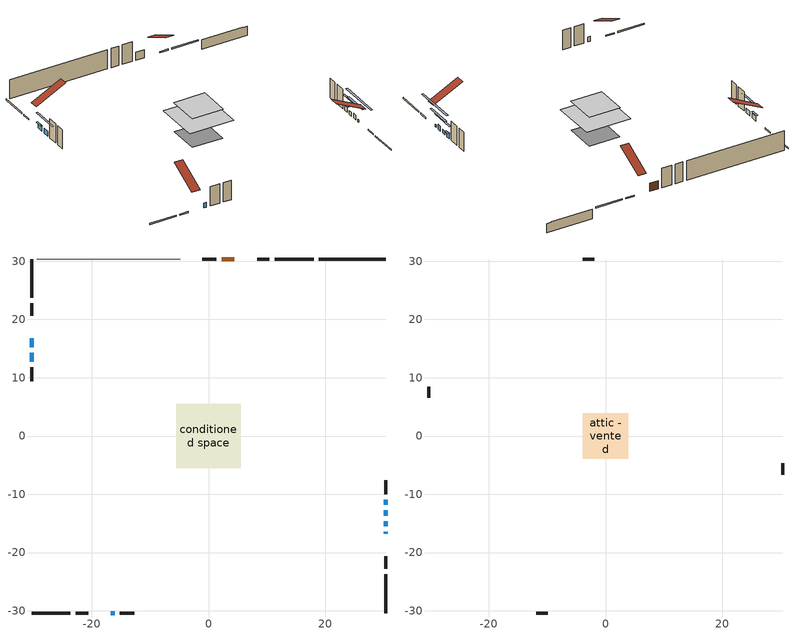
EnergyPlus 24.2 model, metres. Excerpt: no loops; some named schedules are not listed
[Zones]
conditioned space
 floor adiabatic (AdiabaticFloorConstruction): -5.58,-5.58 -5.58,5.58 5.58,5.58 5.58,-5.58 z2.75
 floor foundation (Slab1 construction): -3.86,-3.86 -3.86,3.86 3.86,3.86 3.86,-3.86 z-2.13
 wall outside (RimJoist1 construction): 18.03,30.39 11.4,30.39 / -30.39,-30.39 -23.76,-30.39 / -30.39,30.39 -30.39,23.76 / 30.39,-30.39 30.39,-23.76 z0.31:0.61
 wall outside (RimJoist2 construction): 10.47,30.39 8.33,30.39 / -22.83,-30.39 -20.68,-30.39 / -30.39,22.83 -30.39,20.68 / 30.39,-22.83 30.39,-20.68 z0.31:0.61
 wall outside (AdiabaticWallConstruction 1): 4.39,30.39 2.29,30.39 z0.31:2.34
 wall outside (AdiabaticWallConstruction): -16.74,-30.39 -16.13,-30.39 / -30.39,16.74 -30.39,15.21 / 30.39,-15.51 30.39,-14.59 / -30.39,14.29 -30.39,12.76 / 30.39,-11.82 30.39,-10.91 z0.31:1.53; 30.39,-16.74 30.39,-16.43 z0.31:0.92; 30.39,-13.67 30.39,-12.75 z0.31:1.23
 wall outside (Wall1 construction): 1.36,30.39 -1.04,30.39 / -15.2,-30.39 -12.79,-30.39 / -30.39,11.83 -30.39,9.42 / 30.39,-9.98 30.39,-7.57 z0.31:5.19
 wall foundation (FoundationWall1 construction): 18.96,30.39,-2.13 18.96,30.39,0.31 29.24,30.39,0.31 29.24,30.39,0.15 30.39,30.39,0.15 30.39,30.39,-2.13
 wall adiabatic (Wall4 construction): -4.86,30.39 -29.46,30.39 z0.31:5.19
 window (WindowConstruction 5): -16.74,-30.39 -16.13,-30.39 z0.31:1.53
 window (WindowConstruction 4): -30.39,16.74 -30.39,15.21 z0.31:1.53
 window (WindowConstruction 6): 30.39,-16.74 30.39,-16.44 z0.31:0.92
 window (WindowConstruction): 30.39,-15.51 30.39,-14.59 z0.31:1.53
 window (WindowConstruction 1): 30.39,-13.66 30.39,-12.75 z0.31:1.22
 window (WindowConstruction 2): -30.39,14.29 -30.39,12.76 z0.31:1.53
 window (WindowConstruction 3): 30.39,-11.82 30.39,-10.91 z0.31:1.53
 door (Door): 4.38,30.39 2.29,30.39 z0.31:2.34
 ceiling adiabatic (AdiabaticFloorConstruction): 5.58,-5.58 5.58,5.58 -5.58,5.58 -5.58,-5.58 z2.75
attic - vented
 floor to conditioned space (Floor1 construction Reversed): -3.94,-3.94 -3.94,3.94 3.94,3.94 3.94,-3.94 z5.19
 wall outside (Wall3 construction): -1.97,30.39 -3.93,30.39 / -11.86,-30.39 -9.9,-30.39 / -30.39,8.49 -30.39,6.53 / 30.39,-6.64 30.39,-4.68 z0.31:5.19
 roof outside (Roof1 construction): 5.31,30.39,5.19 5.31,22.93,8.91 7.4,22.93,8.91 7.4,30.39,5.19; -17.67,-30.39,5.19 -17.67,-22.93,8.91 -19.75,-22.93,8.91 -19.75,-30.39,5.19; -30.39,17.67,5.19 -22.93,17.67,8.91 -22.93,19.75,8.91 -30.39,19.75,5.19; 30.39,-17.67,5.19 22.93,-17.67,8.91 22.93,-19.75,8.91 30.39,-19.75,5.19
shading: -30.39,15.01 -30.39,16.94 -30.8,16.94 -30.8,15.01 z1.73; 30.39,-11.36 30.39,-21.82 30.8,-21.82 30.8,-11.36 z6; 30.39,-11.95 30.39,-18.15 30.8,-18.15 30.8,-11.95 z4.17; 30.39,-10.11 30.39,-16.3 30.8,-16.3 30.8,-10.11 z3.86; -30.39,10.12 -30.39,16.92 -30.8,16.92 -30.8,10.12 z4.17; 30.39,-10.71 30.39,-12.02 30.8,-12.02 30.8,-10.71 z1.73
[Building]
Building 1: Terrain=Suburbs
[Site:Location]
Toronto City Centre_ON: Latitude {deg}=43.63; Longitude {deg}=-79.39; Time Zone {hr}=-5; Elevation {m}=77; Keep Site Location Information=Yes
[Site:GroundTemperature:Shallow]
5.01852, 3.26908, 3.12898, 3.95918, 7.29196, 10.6092, 13.4851, 15.3069, 15.4617, 13.9799, 11.1774, 7.9619
[Site:WaterMainsTemperature]
Calculation Method=Schedule; Temperature Schedule=mains temperature schedule
[Material] Roughness=Rough; Thermal Absorptance=0.9
Name | Thickness {m} | Conductivity {W/m-K} | Density {kg/m3} | Specific Heat {J/kg-K} | Solar Absorptance | Visible Absorptance
asphalt or fiberglass shingles | 0.00635 | 0.162714 | 1121.4 | 1465.45 | 0.4 | 0.4
ceiling loosefill ins | 0.254 | 0.0480833 | 16.02 | 1046.75 | 0.7 | 0.7
ceiling stud and cavity | 0.1397 | 0.117016 | 65.682 | 1177.47 | 0.7 | 0.7
concrete 4.0 in. | 0.1016 | 1.803125 | 2242.8 | 837.4 | 0.7 | 0.7
concrete 8.0 in. | 0.2032 | 1.803125 | 2242.8 | 837.4 | 0.7 | 0.7
door material | 0.04445 | 0.053851 | 512.64 | 1214.23 | 0.7 | 0.7
exterior vertical ins | 0.0371966 | 0.029427 | 32.04 | 1214.23 | 0.7 | 0.7
floor covering | 0.0127 | 0.0433444 | 54.468 | 1339.84 | 0.6 | 0.6
floor rigid ins; wall rigid ins | 0.512978 | 0.029427 | 32.04 | 1214.23 | 0.7 | 0.7
floor stud and cavity | 0.1397 | 1.75129 | 37.0049 | 1207.88 | 0.7 | 0.7
furniture material conditioned space 1 | 0.1524 | 0.115458 | 640.8 | 1214.23 | 0.6 | 0.6
gypsum board | 0.0127 | 0.160291 | 801 | 837.4 | 0.6 | 0.6
gypsum board 1 | 0.0127 | 0.160291 | 801 | 837.4 | 0.7 | 0.7
osb sheathing 0.5 in. | 0.0127 | 0.115458 | 512.64 | 1214.23 | 0.7 | 0.7
osb sheathing 0.5 in. 1 | 0.0127 | 0.115458 | 512.64 | 1214.23 | 0.4 | 0.4
osb sheathing 0.75 in. | 0.01905 | 0.115458 | 512.64 | 1214.23 | 0.7 | 0.7
osb sheathing 2.0 in. | 0.0508 | 0.115458 | 512.64 | 1214.23 | 0.7 | 0.7
rim joist rigid ins | 0.051816 | 0.029427 | 32.04 | 1214.23 | 0.7 | 0.7
rim joist stud and cavity | 0.0508 | 0.0406006 | 125.044 | 1163.47 | 0.6 | 0.6
rim joist stud and cavity 1 | 0.0508 | 0.0349451 | 125.044 | 1163.47 | 0.6 | 0.6
wall stud and cavity | 0.1397 | 0.0864253 | 139.0536 | 1170.24 | 0.7 | 0.7
wall stud and cavity 1 | 0.0889 | 6.9971 | 50.32683 | 1063.81 | 0.6 | 0.6
wall stud and cavity 2 | 0.1397 | 0.0785104 | 139.0536 | 1170.24 | 0.7 | 0.7
wall stud and cavity 3 | 0.0889 | 0.380278 | 52.3479 | 1209.89 | 0.7 | 0.7
wall stud and cavity 4 | 0.0889 | 0.391764 | 83.0341 | 1211.67 | 0.7 | 0.7
wood siding | 0.0254 | 0.102417 | 544.68 | 1172.36 | 0.4 | 0.4
wood siding 1 | 0.00254 | 0.102417 | 544.68 | 1172.36 | 0.4 | 0.4
wood siding 2; wood siding 3; wood siding 4 | 0.0254 | 0.102417 | 544.68 | 1172.36 | 0.7 | 0.7
[WindowMaterial:SimpleGlazingSystem]
Name | U-Factor {W/m2-K} | Solar Heat Gain Coefficient
WindowMaterial | 2.194547 | 0.61
WindowMaterial 1 | 2.234293 | 0.59
WindowMaterial 2 | 2.33025 | 0.56
WindowMaterial 3 | 4.786554 | 0.61
WindowMaterial 4 | 5.21865 | 0.58
[Construction]
AdiabaticFloorConstruction: floor stud and cavity, floor rigid ins, osb sheathing 0.75 in., floor covering
AdiabaticWallConstruction: wood siding 3, wall rigid ins, wall stud and cavity 3, gypsum board
AdiabaticWallConstruction 1: wood siding 4, wall rigid ins, wall stud and cavity 3, gypsum board
Door: door material
Floor1 construction Reversed: gypsum board, ceiling stud and cavity, ceiling loosefill ins
FoundationWall1 construction: concrete 8.0 in., gypsum board 1
furniture construction conditioned space 1: furniture material conditioned space 1
PartitionWallConstruction: gypsum board, wall stud and cavity 4, gypsum board
RimJoist1 construction: wood siding 2, rim joist rigid ins, osb sheathing 2.0 in., rim joist stud and cavity
RimJoist2 construction: wood siding 2, rim joist rigid ins, osb sheathing 2.0 in., rim joist stud and cavity 1
Roof1 construction: asphalt or fiberglass shingles
Slab1 construction: concrete 4.0 in.
Wall1 construction: wood siding, osb sheathing 0.5 in., wall stud and cavity, gypsum board
Wall3 construction: wood siding 1, wall stud and cavity 1
Wall4 construction: osb sheathing 0.5 in. 1, wall stud and cavity 2, gypsum board
WindowConstruction; WindowConstruction 3: WindowMaterial
WindowConstruction 1: WindowMaterial 1
WindowConstruction 2; WindowConstruction 4: WindowMaterial 2
WindowConstruction 5: WindowMaterial 3
WindowConstruction 6: WindowMaterial 4
[Zone] Multiplier=1; Part of Total Floor Area=Yes
Name | Volume {m3}
attic - vented | 36.5196
conditioned space | 476.3
[Space]
Name | Zone | Volume {m3}
attic - vented 1 | attic - vented | 36.5196
conditioned space 1 | conditioned space | 476.3
[ZoneInfiltration:EffectiveLeakageArea]
infil attic - vented 1: Zone or Space=attic - vented 1; Schedule=Always On Discrete; Effective Air Leakage Area {cm2}=2616.84; Stack Coefficient=0.000598355; Wind Coefficient=1.65272e-05
[ZoneMixing]
whole house fan mix: Zone or Space=attic - vented; Schedule=Always On Continuous; Design Flow Rate Calculation Method=Flow/Zone; Design Flow Rate {m3/s}=0; Source Zone or Space=conditioned space
[SurfaceProperty:ExposedFoundationPerimeter]
Slab1: Exposed Perimeter Calculation Method=TotalExposedPerimeter; Total Exposed Perimeter {m}=11.428
[InternalMass] Zone or ZoneList=conditioned space; Space or SpaceList=conditioned space 1
Name | Construction | Surface Area {m2}
furniture mass conditioned space 1 | furniture construction conditioned space 1 | 73.5599
partition wall mass | PartitionWallConstruction | 183.9
[Lights]
interior lighting: Zone or ZoneList or Space or SpaceList=conditioned space 1; Schedule=interior lighting schedule; Design Level Calculation Method=LightingLevel; Lighting Level {W}=343.2; Return Air Fraction=0; Fraction Radiant=0.6; Fraction Visible=0.2; Fraction Replaceable=1
[People]
occupants: Zone or ZoneList or Space or SpaceList=conditioned space 1; Number of People Schedule=occupants schedule; Number of People Calculation Method=People; Number of People=3; Fraction Radiant=0.314171; Sensible Heat Fraction=0.56303; Activity Level Schedule=occupants activity schedule; Carbon Dioxide Generation Rate {m3/s-W}=0; Enable ASHRAE 55 Comfort Warnings=No; Mean Radiant Temperature Calculation Type=EnclosureAveraged
[ElectricEquipment] Zone or ZoneList or Space or SpaceList=conditioned space 1; Design Level Calculation Method=EquipmentLevel
Name | Schedule | Design Level {W} | Fraction Latent | Fraction Radiant | Fraction Lost
clothes dryer | clothes dryer schedule | 140.772 | 0.015 | 0.081 | 0.85
clothes washer | clothes washer schedule | 32.1985 | 0.03 | 0.162 | 0.7
cooking range | cooking range schedule | 208.969 | 0.08 | 0.432 | 0.2
dishwasher | dishwasher schedule | 66.8632 | 0.3 | 0.18 | 0.4
fridge | fridge schedule | 72.9452 | 0 | 0.6 | 0
mech vent bath fan 0 | mech vent bath fan 0 schedule | 50.2 | 0 | 0 | 1
mech vent bath fan 1 | mech vent bath fan 1 schedule | 50.2 | 0 | 0 | 1
mech vent house fan | mech vent house fan schedule | 0.95 | 0 | 0 | 1
mech vent house fan cfis | mech vent house fan cfis schedule | 0 | 0 | 0 | 0
mech vent range fan 0 | mech vent range fan 0 schedule | 57 | 0 | 0 | 1
misc plug loads | misc plug loads schedule | 494.7 | 0.045 | 0.513 | 0.1
whole house fan | Always On Discrete | 0 | 0 | 0 | 1
[OtherEquipment] Zone or ZoneList or Space or SpaceList=conditioned space 1; Design Level Calculation Method=EquipmentLevel
Name | Fuel Type | Schedule | Design Level {W} | Fraction Latent | Fraction Radiant | Fraction Lost
clothes dryer 1 | Electricity | clothes dryer schedule | 0 | 0.015 | 0.081 | 0.85
cooking range 1 | Electricity | cooking range schedule | 0 | 0.08 | 0.432 | 0.2
general water use latent | None | general water use schedule | 59.3978 | 1 | 0 | 0
general water use sensible | None | general water use schedule | -58.539 | 0 | 0.6 | 0
mech vent house fan latent load | None | Always On Discrete | 0 | 1 | 0 | 0
mech vent house fan sensible load | None | Always On Discrete | 0 | 0 | 0 | 0
water heater energy adjustment1 | NaturalGas | Always On Discrete | 0.01 | 0 | 0 | 1
[ZoneInfiltration:DesignFlowRate] Zone or ZoneList or Space or SpaceList=conditioned space 1; Schedule=Always On Discrete; Design Flow Rate Calculation Method=Flow/Zone; Design Flow Rate {m3/s}=0
infil flow; natural vent flow; whole house fan flow
[AvailabilityManager:Scheduled]
central ac and furnace airloop Availability Manager: Schedule=Always On Discrete
[Foundation:Kiva]
Foundation Kiva 1: Initial Indoor Air Temperature {C}=18; Wall Height Above Grade {m}=0.309982; Wall Depth Below Slab {m}=0.2032; Custom Block Material Name 1=exterior vertical ins; Custom Block Depth 1 {m}=2.43998; Custom Block X Position 1 {m}=0.2159; Custom Block Z Position 1 {m}=0
[Foundation:Kiva:Settings]
Soil Conductivity {W/m-K}=0.849921; Soil Density {kg/m3}=1842.3; Soil Specific Heat {J/kg-K}=418.7; Ground Solar Absorptivity=0.9; Ground Thermal Absorptivity=0.9; Ground Surface Roughness {m}=0.03; Far-Field Width {m}=40; Deep-Ground Boundary Condition=ZeroFlux; Deep-Ground Depth {m}=40; Minimum Cell Dimension {m}=0.2; Maximum Cell Growth Coefficient=3; Simulation Timestep=Timestep
[Exterior:Lights]
exterior lighting: Schedule=exterior lighting schedule; Design Level {W}=75.6
[EnergyManagementSystem:GlobalVariable]
central_ac_and_furnace_airloop_Fan_RTF
infil_program_Qfan
infil_program_Qinf
natural_vent_program_Qnv
natural_vent_program_Qwhf
[EnergyManagementSystem:Sensor]
Name | Output:Variable or Output:Meter Index Key | Output:Variable or Output:Meter
airflow_gain | infil flow | Infiltration Sensible Heat Gain Energy
airflow_gain_1 | natural vent flow | Infiltration Sensible Heat Gain Energy
airflow_gain_2 | whole house fan flow | Infiltration Sensible Heat Gain Energy
airflow_loss | infil flow | Infiltration Sensible Heat Loss Energy
airflow_loss_1 | natural vent flow | Infiltration Sensible Heat Loss Energy
airflow_loss_2 | whole house fan flow | Infiltration Sensible Heat Loss Energy
clg_load_cond |  | Cooling:EnergyTransfer:Zone:CONDITIONED SPACE
clg_sp_s; clg_sp_s_1 | cooling setpoint | Schedule Value
clothes_dryer_exhaust_0_sch_s | clothes dryer exhaust 0 schedule | Schedule Value
cool_season | cooling season schedule | Schedule Value
htg_load_cond |  | Heating:EnergyTransfer:Zone:CONDITIONED SPACE
htg_sp_s; htg_sp_s_1 | heating setpoint | Schedule Value
ig_ee_conv | clothes dryer | Electric Equipment Convective Heating Energy
ig_ee_conv_2 | cooking range | Electric Equipment Convective Heating Energy
ig_ee_conv_4 | fridge | Electric Equipment Convective Heating Energy
ig_ee_conv_5 | misc plug loads | Electric Equipment Convective Heating Energy
ig_ee_conv_6 | whole house fan | Electric Equipment Convective Heating Energy
ig_ee_rad | clothes dryer | Electric Equipment Radiant Heating Energy
ig_ee_rad_2 | cooking range | Electric Equipment Radiant Heating Energy
ig_ee_rad_4 | fridge | Electric Equipment Radiant Heating Energy
ig_ee_rad_5 | misc plug loads | Electric Equipment Radiant Heating Energy
ig_ee_rad_6 | whole house fan | Electric Equipment Radiant Heating Energy
ig_lgt_conv | interior lighting | Lights Convective Heating Energy
ig_lgt_rad | interior lighting | Lights Radiant Heating Energy
ig_lgt_vis | interior lighting | Lights Visible Radiation Heating Energy
ig_oe_conv | clothes dryer 1 | Other Equipment Convective Heating Energy
ig_oe_conv_1 | cooking range 1 | Other Equipment Convective Heating Energy
ig_oe_conv_2 | general water use latent | Other Equipment Convective Heating Energy
ig_oe_conv_3 | general water use sensible | Other Equipment Convective Heating Energy
ig_oe_conv_4 | water heater energy adjustment1 | Other Equipment Convective Heating Energy
ig_oe_rad | clothes dryer 1 | Other Equipment Radiant Heating Energy
ig_oe_rad_1 | cooking range 1 | Other Equipment Radiant Heating Energy
ig_oe_rad_2 | general water use latent | Other Equipment Radiant Heating Energy
ig_oe_rad_3 | general water use sensible | Other Equipment Radiant Heating Energy
ig_oe_rad_4 | water heater energy adjustment1 | Other Equipment Radiant Heating Energy
ig_ppl_conv | occupants | People Convective Heating Energy
ig_ppl_rad | occupants | People Radiant Heating Energy
im_conv | furniture mass conditioned space 1 | Surface Inside Face Convection Heat Gain Energy
im_conv_1 | partition wall mass | Surface Inside Face Convection Heat Gain Energy
im_ig | furniture mass conditioned space 1 | Surface Inside Face Internal Gains Radiation Heat Gain Energy
im_ig_1 | partition wall mass | Surface Inside Face Internal Gains Radiation Heat Gain Energy
im_lgt | furniture mass conditioned space 1 | Surface Inside Face Lights Radiation Heat Gain Energy
im_lgt_1 | partition wall mass | Surface Inside Face Lights Radiation Heat Gain Energy
im_sol | furniture mass conditioned space 1 | Surface Inside Face Solar Radiation Heat Gain Energy
im_sol_1 | partition wall mass | Surface Inside Face Solar Radiation Heat Gain Energy
im_surf | furniture mass conditioned space 1 | Surface Inside Face Net Surface Thermal Radiation Heat Gain Energy
im_surf_1 | partition wall mass | Surface Inside Face Net Surface Thermal Radiation Heat Gain Energy
mech_vent_bath_fan_0_sch_s | mech vent bath fan 0 schedule | Schedule Value
mech_vent_bath_fan_1_sch_s | mech vent bath fan 1 schedule | Schedule Value
mech_vent_range_fan_0_sch_s | mech vent range fan 0 schedule | Schedule Value
mv_conv | mech vent bath fan 0 | Electric Equipment Convective Heating Energy
mv_conv_1 | mech vent bath fan 1 | Electric Equipment Convective Heating Energy
mv_conv_2 | mech vent house fan | Electric Equipment Convective Heating Energy
mv_conv_3 | mech vent house fan cfis | Electric Equipment Convective Heating Energy
mv_conv_4 | mech vent range fan 0 | Electric Equipment Convective Heating Energy
mv_conv_5 | mech vent house fan latent load | Other Equipment Convective Heating Energy
mv_conv_6 | mech vent house fan sensible load | Other Equipment Convective Heating Energy
mv_rad | mech vent bath fan 0 | Electric Equipment Radiant Heating Energy
mv_rad_1 | mech vent bath fan 1 | Electric Equipment Radiant Heating Energy
mv_rad_2 | mech vent house fan | Electric Equipment Radiant Heating Energy
mv_rad_3 | mech vent house fan cfis | Electric Equipment Radiant Heating Energy
mv_rad_4 | mech vent range fan 0 | Electric Equipment Radiant Heating Energy
mv_rad_5 | mech vent house fan latent load | Other Equipment Radiant Heating Energy
mv_rad_6 | mech vent house fan sensible load | Other Equipment Radiant Heating Energy
natural_vent_s | natural vent schedule | Schedule Value
out_pb_s |  | Site Outdoor Air Barometric Pressure
out_wt_s |  | Site Outdoor Air Humidity Ratio
site_vw_s |  | Site Wind Speed
ss_back_out | Window1 | Surface Window Shortwave from Zone Back Out Window Heat Transfer Rate
ss_back_out_1 | Window10 | Surface Window Shortwave from Zone Back Out Window Heat Transfer Rate
ss_back_out_2 | Window13 | Surface Window Shortwave from Zone Back Out Window Heat Transfer Rate
ss_back_out_3 | Window4 | Surface Window Shortwave from Zone Back Out Window Heat Transfer Rate
ss_back_out_4 | Window5 | Surface Window Shortwave from Zone Back Out Window Heat Transfer Rate
ss_back_out_5 | Window6 | Surface Window Shortwave from Zone Back Out Window Heat Transfer Rate
ss_back_out_6 | Window9 | Surface Window Shortwave from Zone Back Out Window Heat Transfer Rate
ss_conv | Door1 | Surface Inside Face Convection Heat Gain Energy
ss_conv_1 | Window1 | Surface Inside Face Convection Heat Gain Energy
ss_conv_2 | Window10 | Surface Inside Face Convection Heat Gain Energy
ss_conv_3 | Window13 | Surface Inside Face Convection Heat Gain Energy
ss_conv_4 | Window4 | Surface Inside Face Convection Heat Gain Energy
ss_conv_5 | Window5 | Surface Inside Face Convection Heat Gain Energy
ss_conv_6 | Window6 | Surface Inside Face Convection Heat Gain Energy
ss_conv_7 | Window9 | Surface Inside Face Convection Heat Gain Energy
ss_ig | Door1 | Surface Inside Face Internal Gains Radiation Heat Gain Energy
ss_ig_1 | Window1 | Surface Inside Face Internal Gains Radiation Heat Gain Energy
ss_ig_2 | Window10 | Surface Inside Face Internal Gains Radiation Heat Gain Energy
ss_ig_3 | Window13 | Surface Inside Face Internal Gains Radiation Heat Gain Energy
ss_ig_4 | Window4 | Surface Inside Face Internal Gains Radiation Heat Gain Energy
ss_ig_5 | Window5 | Surface Inside Face Internal Gains Radiation Heat Gain Energy
ss_ig_6 | Window6 | Surface Inside Face Internal Gains Radiation Heat Gain Energy
ss_ig_7 | Window9 | Surface Inside Face Internal Gains Radiation Heat Gain Energy
ss_lgt | Door1 | Surface Inside Face Lights Radiation Heat Gain Energy
ss_sol | Door1 | Surface Inside Face Solar Radiation Heat Gain Energy
ss_surf | Door1 | Surface Inside Face Net Surface Thermal Radiation Heat Gain Energy
ss_surf_1 | Window1 | Surface Inside Face Net Surface Thermal Radiation Heat Gain Energy
ss_surf_2 | Window10 | Surface Inside Face Net Surface Thermal Radiation Heat Gain Energy
ss_surf_3 | Window13 | Surface Inside Face Net Surface Thermal Radiation Heat Gain Energy
ss_surf_4 | Window4 | Surface Inside Face Net Surface Thermal Radiation Heat Gain Energy
ss_surf_5 | Window5 | Surface Inside Face Net Surface Thermal Radiation Heat Gain Energy
ss_surf_6 | Window6 | Surface Inside Face Net Surface Thermal Radiation Heat Gain Energy
ss_surf_7 | Window9 | Surface Inside Face Net Surface Thermal Radiation Heat Gain Energy
ss_trans_in | Window1 | Surface Window Transmitted Solar Radiation Rate
ss_trans_in_1 | Window10 | Surface Window Transmitted Solar Radiation Rate
ss_trans_in_2 | Window13 | Surface Window Transmitted Solar Radiation Rate
ss_trans_in_3 | Window4 | Surface Window Transmitted Solar Radiation Rate
ss_trans_in_4 | Window5 | Surface Window Transmitted Solar Radiation Rate
ss_trans_in_5 | Window6 | Surface Window Transmitted Solar Radiation Rate
ss_trans_in_6 | Window9 | Surface Window Transmitted Solar Radiation Rate
ss_trans_out | Window1 | Surface Inside Face Initial Transmitted Diffuse Transmitted Out Window Solar Radiation Rate
ss_trans_out_1 | Window10 | Surface Inside Face Initial Transmitted Diffuse Transmitted Out Window Solar Radiation Rate
ss_trans_out_2 | Window13 | Surface Inside Face Initial Transmitted Diffuse Transmitted Out Window Solar Radiation Rate
ss_trans_out_3 | Window4 | Surface Inside Face Initial Transmitted Diffuse Transmitted Out Window Solar Radiation Rate
ss_trans_out_4 | Window5 | Surface Inside Face Initial Transmitted Diffuse Transmitted Out Window Solar Radiation Rate
ss_trans_out_5 | Window6 | Surface Inside Face Initial Transmitted Diffuse Transmitted Out Window Solar Radiation Rate
ss_trans_out_6 | Window9 | Surface Inside Face Initial Transmitted Diffuse Transmitted Out Window Solar Radiation Rate
s_conv | Floor1 | Surface Inside Face Convection Heat Gain Energy
s_conv_1 | FoundationWall1 | Surface Inside Face Convection Heat Gain Energy
s_conv_10 | RimJoist2:270 | Surface Inside Face Convection Heat Gain Energy
s_conv_11 | RimJoist2:90 | Surface Inside Face Convection Heat Gain Energy
s_conv_12 | Slab1 | Surface Inside Face Convection Heat Gain Energy
s_conv_13 | Wall1:0 | Surface Inside Face Convection Heat Gain Energy
s_conv_14 | Wall1:180 | Surface Inside Face Convection Heat Gain Energy
s_conv_15 | Wall1:270 | Surface Inside Face Convection Heat Gain Energy
s_conv_16 | Wall1:90 | Surface Inside Face Convection Heat Gain Energy
s_conv_17 | Wall4 | Surface Inside Face Convection Heat Gain Energy
s_conv_2 | inferred conditioned ceiling | Surface Inside Face Convection Heat Gain Energy
s_conv_3 | inferred conditioned floor | Surface Inside Face Convection Heat Gain Energy
s_conv_4 | RimJoist1:0 | Surface Inside Face Convection Heat Gain Energy
s_conv_5 | RimJoist1:180 | Surface Inside Face Convection Heat Gain Energy
s_conv_6 | RimJoist1:270 | Surface Inside Face Convection Heat Gain Energy
s_conv_7 | RimJoist1:90 | Surface Inside Face Convection Heat Gain Energy
s_conv_8 | RimJoist2:0 | Surface Inside Face Convection Heat Gain Energy
s_conv_9 | RimJoist2:180 | Surface Inside Face Convection Heat Gain Energy
s_ig | Floor1 | Surface Inside Face Internal Gains Radiation Heat Gain Energy
s_ig_1 | FoundationWall1 | Surface Inside Face Internal Gains Radiation Heat Gain Energy
s_ig_10 | RimJoist2:270 | Surface Inside Face Internal Gains Radiation Heat Gain Energy
s_ig_11 | RimJoist2:90 | Surface Inside Face Internal Gains Radiation Heat Gain Energy
s_ig_12 | Slab1 | Surface Inside Face Internal Gains Radiation Heat Gain Energy
s_ig_13 | Wall1:0 | Surface Inside Face Internal Gains Radiation Heat Gain Energy
s_ig_14 | Wall1:180 | Surface Inside Face Internal Gains Radiation Heat Gain Energy
s_ig_15 | Wall1:270 | Surface Inside Face Internal Gains Radiation Heat Gain Energy
s_ig_16 | Wall1:90 | Surface Inside Face Internal Gains Radiation Heat Gain Energy
s_ig_17 | Wall4 | Surface Inside Face Internal Gains Radiation Heat Gain Energy
s_ig_2 | inferred conditioned ceiling | Surface Inside Face Internal Gains Radiation Heat Gain Energy
s_ig_3 | inferred conditioned floor | Surface Inside Face Internal Gains Radiation Heat Gain Energy
s_ig_4 | RimJoist1:0 | Surface Inside Face Internal Gains Radiation Heat Gain Energy
s_ig_5 | RimJoist1:180 | Surface Inside Face Internal Gains Radiation Heat Gain Energy
s_ig_6 | RimJoist1:270 | Surface Inside Face Internal Gains Radiation Heat Gain Energy
s_ig_7 | RimJoist1:90 | Surface Inside Face Internal Gains Radiation Heat Gain Energy
s_ig_8 | RimJoist2:0 | Surface Inside Face Internal Gains Radiation Heat Gain Energy
s_ig_9 | RimJoist2:180 | Surface Inside Face Internal Gains Radiation Heat Gain Energy
s_lgt | Floor1 | Surface Inside Face Lights Radiation Heat Gain Energy
s_lgt_1 | FoundationWall1 | Surface Inside Face Lights Radiation Heat Gain Energy
s_lgt_10 | RimJoist2:270 | Surface Inside Face Lights Radiation Heat Gain Energy
s_lgt_11 | RimJoist2:90 | Surface Inside Face Lights Radiation Heat Gain Energy
s_lgt_12 | Slab1 | Surface Inside Face Lights Radiation Heat Gain Energy
s_lgt_13 | Wall1:0 | Surface Inside Face Lights Radiation Heat Gain Energy
s_lgt_14 | Wall1:180 | Surface Inside Face Lights Radiation Heat Gain Energy
s_lgt_15 | Wall1:270 | Surface Inside Face Lights Radiation Heat Gain Energy
s_lgt_16 | Wall1:90 | Surface Inside Face Lights Radiation Heat Gain Energy
s_lgt_17 | Wall4 | Surface Inside Face Lights Radiation Heat Gain Energy
s_lgt_2 | inferred conditioned ceiling | Surface Inside Face Lights Radiation Heat Gain Energy
s_lgt_3 | inferred conditioned floor | Surface Inside Face Lights Radiation Heat Gain Energy
